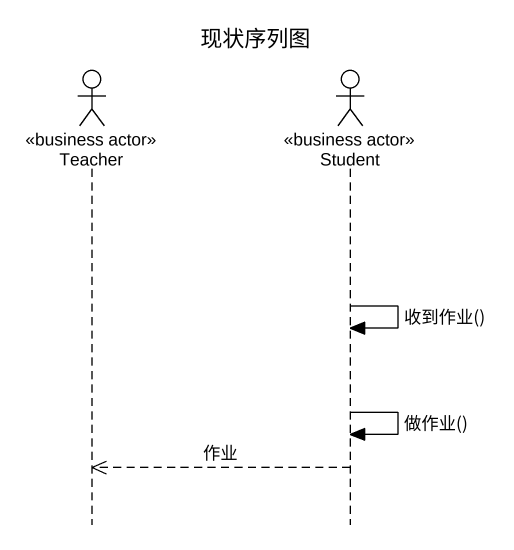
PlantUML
@startuml
title 现状序列图
hide footbox
actor Teacher <<business actor>>
actor Student <<business actor>>

Student -> Student : 收到作业()
Student -> Student : 做作业()
Student -->> Teacher : 作业
@enduml
